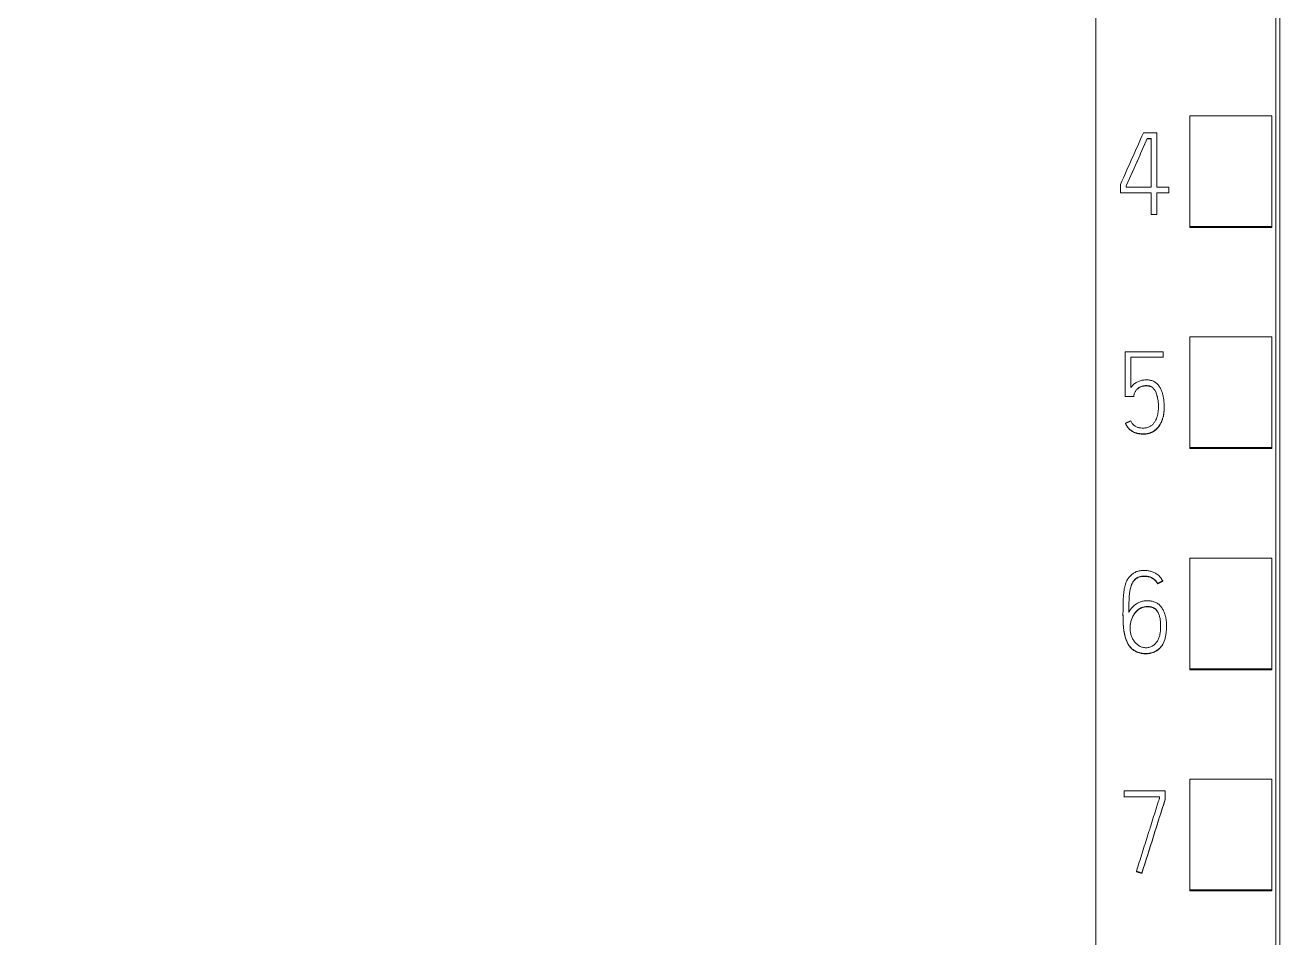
# Model space of a CAD drawing. Header units: millimetres. Extents: x 4134 to 7422, y 1400 to 3585.
# Drawn here: x 5120.1 to 5150.75, y 3315.18 to 3337.47 of the extents above; entities that cross this region are included whole.
import ezdxf

# ---------------------------------------------------------------- set-up
doc = ezdxf.new("R2010")
doc.units = ezdxf.units.MM
doc.layers.add('000-PI-Oprema', color=30, linetype='Continuous', lineweight=5)

# ---------------------------------------------------------------- blocks, each defined once
blk = doc.blocks.new('IM 155-5 PN ST - 6ES7155-5AA01-0AB0')
at = {"color": 0, "linetype": 'ByBlock', "lineweight": 0, "ltscale": 0.25}
blk.add_lwpolyline([(0, 147.007), (34.8, 147.007), (34.8, 0), (0, 0), (0, 147.007)], dxfattribs=at)
at = {"layer": '000-PI-Oprema', "color": 0, "linetype": 'ByBlock', "lineweight": 0}
blk.add_open_spline([(34.8, 8.007), (34.8, 8.859), (34.8, 10.524), (34.8, 12.857), (34.8, 14.973), (34.8, 17.743), (34.8, 21.643), (34.8, 27.557), (34.8, 37.017), (34.8, 50.127), (34.8, 67.357), (34.8, 85.999), (34.8, 103.048), (34.8, 118.245), (34.8, 128.598), (34.8, 136.94), (34.8, 141.966), (34.8, 145.414), (34.8, 147.007)], degree=3, knots=[0, 0, 0, 0, 0.018357, 0.035822, 0.050221, 0.063898, 0.09543, 0.134182, 0.191169, 0.299064, 0.416456, 0.562341, 0.701008, 0.784589, 0.890964, 0.925157, 0.965428, 1, 1, 1, 1], dxfattribs=at)
blk = doc.blocks.new('S7-1500 DI HF - 6ES7521-1BL00-0AB0')
at = {"layer": '000-PI-Oprema', "color": 0, "linetype": 'ByBlock', "lineweight": 0}
for p, q in [((0, 134.681), (0, 21.262)), ((4.4, 132.4), (4.4, 23.585)), ((2.3, 106.777), (2.3, 109.479)), ((4.3, 109.479), (2.3, 109.479)), ((4.3, 106.777), (4.3, 109.479)), ((1.166, 109.061), (1.496, 109.061)), ((1.257, 108.923), (1.257, 108.917)), ((1.354, 108.923), (1.257, 108.923)), ((1.257, 108.917), (1.354, 108.917)), ((1.354, 107.735), (1.354, 108.923)), ((1.496, 109.061), (1.496, 107.735)), ((0.605, 107.596), (0.605, 107.801)), ((1.354, 107.596), (0.605, 107.596)), ((0.744, 107.771), (0.744, 107.735)), ((0.744, 107.735), (1.354, 107.735)), ((1.354, 107.069), (1.354, 107.596)), ((1.496, 107.735), (1.79, 107.735)), ((1.496, 107.596), (1.496, 107.069)), ((1.79, 107.596), (1.496, 107.596)), ((1.79, 107.735), (1.79, 107.596)), ((1.496, 107.069), (1.354, 107.069)), ((2.3, 106.749), (2.3, 106.777)), ((4.3, 106.777), (2.3, 106.777)), ((4.3, 106.749), (2.3, 106.749)), ((4.3, 106.749), (4.3, 106.777)), ((2.3, 101.375), (2.3, 104.078)), ((4.3, 104.078), (2.3, 104.078)), ((4.3, 101.375), (4.3, 104.078)), ((0.722, 103.717), (0.722, 102.622)), ((1.645, 103.717), (0.722, 103.717)), ((1.645, 103.579), (1.645, 103.717)), ((0.86, 102.843), (0.86, 103.579)), ((0.86, 103.579), (1.645, 103.579)), ((1.645, 103.579), (1.645, 103.572)), ((0.722, 102.622), (0.722, 102.616)), ((0.722, 102.622), (0.933, 102.622)), ((0.933, 102.622), (0.933, 102.616)), ((1.673, 102.358), (1.673, 102.364)), ((0.727, 101.967), (0.727, 101.961)), ((2.3, 101.349), (2.3, 101.375)), ((4.3, 101.375), (2.3, 101.375)), ((4.3, 101.349), (2.3, 101.349)), ((4.3, 101.349), (4.3, 101.375)), ((2.3, 95.974), (2.3, 98.676)), ((4.3, 98.676), (2.3, 98.676)), ((4.3, 95.974), (4.3, 98.676)), ((1.639, 98.12), (1.639, 98.114)), ((1.511, 98.054), (1.511, 98.047)), ((0.667, 97.316), (0.667, 97.31)), ((1.73, 97.017), (1.73, 97.023)), ((2.3, 95.949), (2.3, 95.974)), ((4.3, 95.974), (2.3, 95.974)), ((4.3, 95.949), (2.3, 95.949)), ((4.3, 95.949), (4.3, 95.974)), ((2.3, 90.572), (2.3, 93.274)), ((4.3, 93.274), (2.3, 93.274)), ((4.3, 90.572), (4.3, 93.274)), ((0.698, 92.847), (0.698, 92.988)), ((0.698, 92.988), (1.697, 92.988)), ((1.697, 92.988), (1.697, 92.786)), ((0.698, 92.847), (0.698, 92.84)), ((1.558, 92.847), (0.698, 92.847)), ((1.558, 92.808), (1.558, 92.847)), ((1.697, 92.786), (1.697, 92.78)), ((0.995, 91.027), (0.995, 91.02)), ((1.128, 90.982), (1.128, 90.976)), ((2.3, 90.549), (2.3, 90.572)), ((4.3, 90.572), (2.3, 90.572)), ((4.3, 90.549), (2.3, 90.549)), ((4.3, 90.549), (4.3, 90.572))]:
    blk.add_line(p, q, dxfattribs=at)
at = {"layer": '000-PI-Oprema', "color": 18, "linetype": 'ByBlock', "lineweight": 0, "true_color": 0x000000}
for centre, major_axis, ratio, start_param, end_param in [((-12.853, 16.693), (438.421, 990.891), 0.022739, 1.487509, 1.488786), ((-3.234, 16.055), (311.804, 993.193), 0.017605, 1.49899, 1.500811), ((-3.259, 15.609), (312.699, 996.069), 0.017657, 1.498788, 1.500604)]:
    blk.add_ellipse(centre, major_axis=major_axis, ratio=ratio, start_param=start_param, end_param=end_param, dxfattribs=at)
at = {"layer": '000-PI-Oprema', "color": 0, "linetype": 'ByBlock', "lineweight": 0}
for points, knots in [([(4.5, 132.586), (4.5, 129.542), (4.5, 119.972), (4.5, 105.802), (4.5, 91.235), (4.5, 77.025), (4.5, 62.731), (4.5, 47.245), (4.5, 34.605), (4.5, 26.64), (4.5, 23.299)], [0, 0, 0, 0, 0.083934, 0.263736, 0.389889, 0.484142, 0.653794, 0.78188, 0.908517, 1, 1, 1, 1]), ([(1.257, 108.923), (1.247, 108.899), (1.236, 108.875), (1.215, 108.827), (1.204, 108.803), (1.172, 108.73), (1.151, 108.682), (1.109, 108.586), (1.088, 108.538), (1.045, 108.442), (1.023, 108.394), (0.98, 108.298), (0.959, 108.25), (0.916, 108.154), (0.895, 108.106), (0.852, 108.01), (0.831, 107.962), (0.798, 107.89), (0.787, 107.866), (0.771, 107.83), (0.766, 107.818), (0.755, 107.794), (0.75, 107.782), (0.744, 107.771)], [0, 0, 0, 0, 0.0625, 0.0625, 0.125, 0.125, 0.25, 0.25, 0.375, 0.375, 0.5, 0.5, 0.625, 0.625, 0.75, 0.75, 0.875, 0.875, 0.9375, 0.9375, 0.96875, 0.96875, 1, 1, 1, 1]), ([(0.744, 107.764), (0.75, 107.776), (0.755, 107.788), (0.766, 107.812), (0.771, 107.824), (0.787, 107.86), (0.798, 107.884), (0.831, 107.956), (0.852, 108.004), (0.895, 108.1), (0.916, 108.148), (0.959, 108.244), (0.98, 108.292), (1.023, 108.388), (1.045, 108.436), (1.088, 108.532), (1.109, 108.58), (1.151, 108.676), (1.172, 108.724), (1.204, 108.796), (1.215, 108.82), (1.236, 108.868), (1.247, 108.893), (1.257, 108.917)], [0, 0, 0, 0, 0.03125, 0.03125, 0.0625, 0.0625, 0.125, 0.125, 0.25, 0.25, 0.375, 0.375, 0.5, 0.5, 0.625, 0.625, 0.75, 0.75, 0.875, 0.875, 0.9375, 0.9375, 1, 1, 1, 1]), ([(0.727, 101.967), (0.74, 101.941), (0.753, 101.915), (0.777, 101.879), (0.786, 101.868), (0.805, 101.846), (0.815, 101.835), (0.836, 101.815), (0.848, 101.806), (0.871, 101.789), (0.883, 101.781), (0.908, 101.766), (0.92, 101.759), (0.947, 101.747), (0.961, 101.742), (0.988, 101.733), (1.002, 101.729), (1.031, 101.722), (1.045, 101.719), (1.074, 101.715), (1.089, 101.714), (1.111, 101.712), (1.118, 101.712), (1.133, 101.711), (1.14, 101.711), (1.162, 101.71), (1.176, 101.71), (1.206, 101.711), (1.22, 101.712), (1.249, 101.715), (1.264, 101.717), (1.293, 101.724), (1.307, 101.727), (1.349, 101.741), (1.376, 101.753), (1.414, 101.775), (1.427, 101.782), (1.45, 101.799), (1.462, 101.809), (1.484, 101.828), (1.494, 101.838), (1.514, 101.86), (1.524, 101.871), (1.551, 101.906), (1.567, 101.93), (1.588, 101.968), (1.594, 101.981), (1.607, 102.008), (1.613, 102.021), (1.629, 102.062), (1.638, 102.09), (1.652, 102.146), (1.658, 102.175), (1.665, 102.218), (1.667, 102.232), (1.669, 102.261), (1.671, 102.276), (1.673, 102.32), (1.673, 102.349), (1.673, 102.407), (1.671, 102.465), (1.665, 102.523), (1.657, 102.581), (1.653, 102.61), (1.643, 102.653), (1.64, 102.667), (1.632, 102.695), (1.628, 102.709), (1.614, 102.751), (1.603, 102.778), (1.584, 102.818), (1.577, 102.831), (1.562, 102.856), (1.554, 102.868), (1.528, 102.904), (1.509, 102.925), (1.465, 102.965), (1.44, 102.981), (1.4, 103), (1.387, 103.006), (1.358, 103.015), (1.344, 103.019), (1.315, 103.024), (1.301, 103.026), (1.271, 103.028), (1.256, 103.029), (1.227, 103.028), (1.212, 103.027), (1.183, 103.025), (1.169, 103.023), (1.14, 103.019), (1.125, 103.016), (1.097, 103.009), (1.082, 103.005), (1.054, 102.995), (1.041, 102.99), (1.014, 102.977), (1.001, 102.97), (0.976, 102.955), (0.964, 102.947), (0.94, 102.929), (0.929, 102.919), (0.908, 102.899), (0.897, 102.889), (0.878, 102.867), (0.869, 102.855), (0.86, 102.843)], [0, 0, 0, 0, 0.03125, 0.03125, 0.046875, 0.046875, 0.0625, 0.0625, 0.078125, 0.078125, 0.09375, 0.09375, 0.109375, 0.109375, 0.125, 0.125, 0.140625, 0.140625, 0.15625, 0.15625, 0.171875, 0.171875, 0.179688, 0.179688, 0.1875, 0.1875, 0.203125, 0.203125, 0.21875, 0.21875, 0.234375, 0.234375, 0.25, 0.25, 0.28125, 0.28125, 0.296875, 0.296875, 0.3125, 0.3125, 0.328125, 0.328125, 0.34375, 0.34375, 0.375, 0.375, 0.390625, 0.390625, 0.40625, 0.40625, 0.4375, 0.4375, 0.46875, 0.46875, 0.484375, 0.484375, 0.5, 0.5, 0.53125, 0.53125, 0.5625, 0.59375, 0.59375, 0.625, 0.625, 0.640625, 0.640625, 0.65625, 0.65625, 0.6875, 0.6875, 0.703125, 0.703125, 0.71875, 0.71875, 0.75, 0.75, 0.78125, 0.78125, 0.796875, 0.796875, 0.8125, 0.8125, 0.828125, 0.828125, 0.84375, 0.84375, 0.859375, 0.859375, 0.875, 0.875, 0.890625, 0.890625, 0.90625, 0.90625, 0.921875, 0.921875, 0.9375, 0.9375, 0.953125, 0.953125, 0.96875, 0.96875, 0.984375, 0.984375, 1, 1, 1, 1]), ([(0.933, 102.622), (0.933, 102.645), (0.936, 102.668), (0.945, 102.701), (0.949, 102.713), (0.958, 102.734), (0.964, 102.744), (0.976, 102.763), (0.983, 102.773), (0.998, 102.79), (1.006, 102.798), (1.023, 102.814), (1.032, 102.821), (1.051, 102.835), (1.06, 102.841), (1.08, 102.852), (1.091, 102.857), (1.112, 102.866), (1.123, 102.87), (1.156, 102.88), (1.179, 102.884), (1.213, 102.887), (1.225, 102.888), (1.248, 102.888), (1.26, 102.887), (1.283, 102.885), (1.294, 102.883), (1.311, 102.88), (1.317, 102.878), (1.328, 102.875), (1.333, 102.873), (1.35, 102.867), (1.36, 102.862), (1.38, 102.85), (1.389, 102.843), (1.406, 102.828), (1.414, 102.819), (1.429, 102.801), (1.436, 102.792), (1.454, 102.763), (1.465, 102.742), (1.482, 102.7), (1.49, 102.678), (1.51, 102.612), (1.519, 102.567), (1.527, 102.499), (1.529, 102.476), (1.532, 102.43), (1.533, 102.407), (1.534, 102.338), (1.532, 102.293), (1.524, 102.225), (1.52, 102.202), (1.513, 102.169), (1.51, 102.158), (1.504, 102.135), (1.5, 102.124), (1.489, 102.091), (1.48, 102.07), (1.465, 102.039), (1.459, 102.029), (1.447, 102.009), (1.441, 101.999), (1.421, 101.971), (1.406, 101.954), (1.381, 101.929), (1.373, 101.922), (1.354, 101.907), (1.345, 101.901), (1.325, 101.888), (1.315, 101.883), (1.294, 101.873), (1.283, 101.869), (1.249, 101.859), (1.227, 101.855), (1.192, 101.852), (1.18, 101.851), (1.157, 101.851), (1.145, 101.85), (1.111, 101.852), (1.088, 101.854), (1.054, 101.861), (1.043, 101.864), (1.021, 101.871), (1.01, 101.875), (0.978, 101.89), (0.958, 101.902), (0.93, 101.923), (0.921, 101.931), (0.905, 101.947), (0.89, 101.965), (0.877, 101.984), (0.865, 102.004), (0.86, 102.014), (0.855, 102.025)], [0, 0, 0, 0, 0.03125, 0.03125, 0.046875, 0.046875, 0.0625, 0.0625, 0.078125, 0.078125, 0.09375, 0.09375, 0.109375, 0.109375, 0.125, 0.125, 0.140625, 0.140625, 0.15625, 0.15625, 0.1875, 0.1875, 0.203125, 0.203125, 0.21875, 0.21875, 0.234375, 0.234375, 0.242187, 0.242187, 0.25, 0.25, 0.265625, 0.265625, 0.28125, 0.28125, 0.296875, 0.296875, 0.3125, 0.3125, 0.34375, 0.34375, 0.375, 0.375, 0.4375, 0.4375, 0.46875, 0.46875, 0.5, 0.5, 0.5625, 0.5625, 0.59375, 0.59375, 0.609375, 0.609375, 0.625, 0.625, 0.65625, 0.65625, 0.671875, 0.671875, 0.6875, 0.6875, 0.71875, 0.71875, 0.734375, 0.734375, 0.75, 0.75, 0.765625, 0.765625, 0.78125, 0.78125, 0.8125, 0.8125, 0.828125, 0.828125, 0.84375, 0.84375, 0.875, 0.875, 0.890625, 0.890625, 0.90625, 0.90625, 0.9375, 0.9375, 0.953125, 0.953125, 0.96875, 0.984375, 0.984375, 1, 1, 1, 1]), ([(1.534, 102.36), (1.534, 102.365), (1.534, 102.371), (1.533, 102.4), (1.532, 102.423), (1.529, 102.468), (1.527, 102.491), (1.522, 102.536), (1.518, 102.559), (1.509, 102.604), (1.503, 102.627), (1.493, 102.66), (1.49, 102.671), (1.482, 102.693), (1.478, 102.703), (1.465, 102.735), (1.455, 102.756), (1.436, 102.785), (1.429, 102.795), (1.415, 102.813), (1.407, 102.821), (1.39, 102.837), (1.381, 102.844), (1.361, 102.856), (1.35, 102.861), (1.328, 102.869), (1.317, 102.872), (1.294, 102.877), (1.283, 102.879), (1.26, 102.881), (1.249, 102.881), (1.226, 102.882), (1.214, 102.881), (1.191, 102.879), (1.179, 102.878), (1.157, 102.873), (1.134, 102.868), (1.113, 102.861), (1.091, 102.852), (1.081, 102.846), (1.051, 102.829), (1.032, 102.816), (1.006, 102.793), (0.998, 102.785), (0.983, 102.767), (0.976, 102.758), (0.964, 102.738), (0.959, 102.728), (0.949, 102.707), (0.945, 102.696), (0.939, 102.673), (0.937, 102.662), (0.934, 102.639), (0.933, 102.628), (0.933, 102.616)], [0, 0, 0, 0, 0.015899, 0.015899, 0.077406, 0.077406, 0.138912, 0.138912, 0.200418, 0.200418, 0.261925, 0.261925, 0.292678, 0.292678, 0.323431, 0.323431, 0.384937, 0.384937, 0.41569, 0.41569, 0.446443, 0.446443, 0.477197, 0.477197, 0.50795, 0.50795, 0.538703, 0.538703, 0.569456, 0.569456, 0.600209, 0.600209, 0.630962, 0.630962, 0.661715, 0.661715, 0.692469, 0.723222, 0.723222, 0.753975, 0.753975, 0.815481, 0.815481, 0.846234, 0.846234, 0.876987, 0.876987, 0.907741, 0.907741, 0.938494, 0.938494, 0.969247, 0.969247, 1, 1, 1, 1]), ([(1.673, 102.358), (1.673, 102.336), (1.673, 102.315), (1.67, 102.265), (1.668, 102.236), (1.662, 102.193), (1.66, 102.178), (1.654, 102.15), (1.651, 102.135), (1.64, 102.093), (1.632, 102.065), (1.611, 102.01), (1.599, 101.983), (1.571, 101.931), (1.556, 101.906), (1.529, 101.871), (1.52, 101.86), (1.501, 101.838), (1.49, 101.828), (1.458, 101.798), (1.434, 101.78), (1.396, 101.758), (1.383, 101.751), (1.357, 101.739), (1.343, 101.733), (1.301, 101.719), (1.273, 101.712), (1.229, 101.706), (1.214, 101.705), (1.185, 101.704), (1.17, 101.704), (1.141, 101.705), (1.126, 101.705), (1.097, 101.707), (1.082, 101.708), (1.053, 101.711), (1.038, 101.714), (1.009, 101.72), (0.995, 101.724), (0.967, 101.733), (0.953, 101.738), (0.926, 101.75), (0.913, 101.757), (0.888, 101.772), (0.875, 101.78), (0.851, 101.797), (0.84, 101.806), (0.818, 101.826), (0.808, 101.836), (0.788, 101.859), (0.779, 101.871), (0.754, 101.908), (0.74, 101.934), (0.727, 101.961)], [0, 0, 0, 0, 0.044434, 0.044434, 0.104157, 0.104157, 0.134018, 0.134018, 0.16388, 0.16388, 0.223602, 0.223602, 0.283325, 0.283325, 0.343048, 0.343048, 0.37291, 0.37291, 0.402771, 0.402771, 0.462494, 0.462494, 0.492355, 0.492355, 0.522217, 0.522217, 0.58194, 0.58194, 0.611801, 0.611801, 0.641663, 0.641663, 0.671524, 0.671524, 0.701386, 0.701386, 0.731247, 0.731247, 0.761108, 0.761108, 0.79097, 0.79097, 0.820831, 0.820831, 0.850693, 0.850693, 0.880554, 0.880554, 0.910416, 0.910416, 0.940277, 0.940277, 1, 1, 1, 1]), ([(1.639, 98.12), (1.624, 98.145), (1.608, 98.169), (1.581, 98.203), (1.572, 98.214), (1.552, 98.235), (1.542, 98.246), (1.51, 98.275), (1.486, 98.292), (1.449, 98.313), (1.436, 98.32), (1.41, 98.332), (1.396, 98.337), (1.355, 98.351), (1.327, 98.359), (1.285, 98.366), (1.271, 98.369), (1.242, 98.372), (1.227, 98.373), (1.184, 98.375), (1.155, 98.375), (1.112, 98.371), (1.098, 98.37), (1.069, 98.365), (1.055, 98.362), (1.013, 98.35), (0.986, 98.34), (0.948, 98.32), (0.935, 98.313), (0.911, 98.297), (0.899, 98.289), (0.865, 98.262), (0.844, 98.242), (0.816, 98.209), (0.807, 98.198), (0.79, 98.174), (0.782, 98.162), (0.761, 98.124), (0.748, 98.098), (0.728, 98.044), (0.72, 98.016), (0.706, 97.961), (0.7, 97.933), (0.691, 97.877), (0.688, 97.848), (0.679, 97.763), (0.675, 97.706), (0.67, 97.591), (0.669, 97.534), (0.667, 97.362), (0.666, 97.247), (0.671, 97.104), (0.673, 97.075), (0.677, 97.018), (0.679, 96.99), (0.688, 96.904), (0.697, 96.848), (0.714, 96.778), (0.718, 96.763), (0.726, 96.736), (0.73, 96.722), (0.744, 96.681), (0.754, 96.654), (0.773, 96.615), (0.779, 96.602), (0.793, 96.577), (0.801, 96.564), (0.825, 96.528), (0.842, 96.505), (0.873, 96.474), (0.883, 96.464), (0.906, 96.445), (0.918, 96.437), (0.954, 96.413), (0.979, 96.399), (1.02, 96.383), (1.034, 96.377), (1.061, 96.368), (1.075, 96.364), (1.117, 96.354), (1.146, 96.349), (1.189, 96.345), (1.204, 96.345), (1.233, 96.344), (1.247, 96.345), (1.29, 96.348), (1.319, 96.352), (1.361, 96.362), (1.375, 96.366), (1.402, 96.376), (1.416, 96.381), (1.456, 96.399), (1.481, 96.413), (1.517, 96.437), (1.528, 96.446), (1.551, 96.465), (1.562, 96.474), (1.592, 96.505), (1.611, 96.528), (1.634, 96.564), (1.641, 96.577), (1.655, 96.603), (1.661, 96.616), (1.677, 96.656), (1.686, 96.683), (1.697, 96.725), (1.7, 96.739), (1.706, 96.768), (1.709, 96.782), (1.716, 96.825), (1.72, 96.853), (1.729, 96.939), (1.732, 96.996), (1.729, 97.082), (1.727, 97.111), (1.721, 97.168), (1.716, 97.197), (1.704, 97.254), (1.696, 97.282), (1.678, 97.338), (1.668, 97.365), (1.643, 97.418), (1.628, 97.443), (1.595, 97.491), (1.577, 97.513), (1.544, 97.543), (1.533, 97.553), (1.509, 97.569), (1.496, 97.577), (1.471, 97.591), (1.457, 97.597), (1.43, 97.607), (1.416, 97.612), (1.373, 97.623), (1.345, 97.628), (1.301, 97.632), (1.286, 97.633), (1.257, 97.633), (1.242, 97.633), (1.198, 97.631), (1.169, 97.627), (1.126, 97.617), (1.112, 97.613), (1.084, 97.604), (1.071, 97.598), (1.031, 97.581), (1.006, 97.566), (0.969, 97.541), (0.958, 97.533), (0.935, 97.514), (0.924, 97.505), (0.893, 97.474), (0.873, 97.452), (0.838, 97.405), (0.823, 97.38), (0.809, 97.354)], [0, 0, 0, 0, 0.015625, 0.015625, 0.023438, 0.023438, 0.03125, 0.03125, 0.046875, 0.046875, 0.054688, 0.054688, 0.0625, 0.0625, 0.078125, 0.078125, 0.085938, 0.085938, 0.09375, 0.09375, 0.109375, 0.109375, 0.117188, 0.117188, 0.125, 0.125, 0.140625, 0.140625, 0.148438, 0.148438, 0.15625, 0.15625, 0.171875, 0.171875, 0.179688, 0.179688, 0.1875, 0.1875, 0.203125, 0.203125, 0.21875, 0.21875, 0.234375, 0.234375, 0.25, 0.25, 0.28125, 0.28125, 0.3125, 0.3125, 0.375, 0.375, 0.390625, 0.390625, 0.40625, 0.40625, 0.4375, 0.4375, 0.445313, 0.445313, 0.453125, 0.453125, 0.46875, 0.46875, 0.476563, 0.476563, 0.484375, 0.484375, 0.5, 0.5, 0.507813, 0.507813, 0.515625, 0.515625, 0.53125, 0.53125, 0.539063, 0.539063, 0.546875, 0.546875, 0.5625, 0.5625, 0.570313, 0.570313, 0.578125, 0.578125, 0.59375, 0.59375, 0.601563, 0.601563, 0.609375, 0.609375, 0.625, 0.625, 0.632813, 0.632813, 0.640625, 0.640625, 0.65625, 0.65625, 0.664063, 0.664063, 0.671875, 0.671875, 0.6875, 0.6875, 0.695313, 0.695313, 0.703125, 0.703125, 0.71875, 0.71875, 0.75, 0.75, 0.765625, 0.765625, 0.78125, 0.78125, 0.796875, 0.796875, 0.8125, 0.8125, 0.828125, 0.828125, 0.84375, 0.84375, 0.851563, 0.851563, 0.859375, 0.859375, 0.867188, 0.867188, 0.875, 0.875, 0.890625, 0.890625, 0.898438, 0.898438, 0.90625, 0.90625, 0.921875, 0.921875, 0.929688, 0.929688, 0.9375, 0.9375, 0.953125, 0.953125, 0.960938, 0.960938, 0.96875, 0.96875, 0.984375, 0.984375, 1, 1, 1, 1]), ([(0.809, 97.354), (0.809, 97.415), (0.81, 97.476), (0.812, 97.567), (0.813, 97.597), (0.815, 97.658), (0.816, 97.688), (0.82, 97.749), (0.823, 97.779), (0.829, 97.84), (0.834, 97.87), (0.843, 97.915), (0.846, 97.93), (0.854, 97.96), (0.858, 97.975), (0.872, 98.019), (0.883, 98.047), (0.902, 98.081), (0.906, 98.088), (0.914, 98.101), (0.918, 98.108), (0.932, 98.126), (0.942, 98.138), (0.958, 98.155), (0.963, 98.16), (0.975, 98.171), (0.981, 98.176), (1, 98.189), (1.013, 98.197), (1.034, 98.207), (1.041, 98.21), (1.056, 98.216), (1.063, 98.218), (1.086, 98.225), (1.101, 98.228), (1.131, 98.233), (1.147, 98.234), (1.178, 98.236), (1.193, 98.236), (1.224, 98.235), (1.24, 98.234), (1.27, 98.23), (1.293, 98.225), (1.315, 98.219), (1.33, 98.214), (1.337, 98.211), (1.359, 98.202), (1.373, 98.195), (1.399, 98.18), (1.412, 98.171), (1.43, 98.157), (1.436, 98.152), (1.448, 98.141), (1.453, 98.136), (1.469, 98.119), (1.479, 98.107), (1.496, 98.081), (1.504, 98.068), (1.511, 98.054)], [0, 0, 0, 0, 0.125, 0.125, 0.1875, 0.1875, 0.25, 0.25, 0.3125, 0.3125, 0.375, 0.375, 0.40625, 0.40625, 0.4375, 0.4375, 0.5, 0.5, 0.515625, 0.515625, 0.53125, 0.53125, 0.5625, 0.5625, 0.578125, 0.578125, 0.59375, 0.59375, 0.625, 0.625, 0.640625, 0.640625, 0.65625, 0.65625, 0.6875, 0.6875, 0.71875, 0.71875, 0.75, 0.75, 0.78125, 0.78125, 0.8125, 0.828125, 0.828125, 0.84375, 0.84375, 0.875, 0.875, 0.90625, 0.90625, 0.921875, 0.921875, 0.9375, 0.9375, 0.96875, 0.96875, 1, 1, 1, 1]), ([(1.511, 98.047), (1.497, 98.075), (1.48, 98.101), (1.454, 98.129), (1.448, 98.134), (1.437, 98.145), (1.431, 98.15), (1.413, 98.164), (1.4, 98.173), (1.374, 98.189), (1.36, 98.195), (1.331, 98.207), (1.316, 98.212), (1.287, 98.22), (1.272, 98.223), (1.241, 98.228), (1.225, 98.229), (1.179, 98.231), (1.149, 98.229), (1.103, 98.222), (1.088, 98.219), (1.058, 98.211), (1.044, 98.205), (1.016, 98.192), (1.002, 98.184), (0.977, 98.167), (0.965, 98.157), (0.944, 98.135), (0.934, 98.123), (0.915, 98.098), (0.907, 98.085), (0.892, 98.058), (0.886, 98.044), (0.874, 98.016), (0.868, 98.001), (0.854, 97.958), (0.847, 97.928), (0.835, 97.868), (0.83, 97.838), (0.823, 97.777), (0.82, 97.746), (0.817, 97.685), (0.815, 97.654), (0.813, 97.593), (0.812, 97.562), (0.81, 97.47), (0.809, 97.409), (0.809, 97.348)], [0, 0, 0, 0, 0.0625, 0.0625, 0.078125, 0.078125, 0.09375, 0.09375, 0.125, 0.125, 0.15625, 0.15625, 0.1875, 0.1875, 0.21875, 0.21875, 0.25, 0.25, 0.3125, 0.3125, 0.34375, 0.34375, 0.375, 0.375, 0.40625, 0.40625, 0.4375, 0.4375, 0.46875, 0.46875, 0.5, 0.5, 0.53125, 0.53125, 0.5625, 0.5625, 0.625, 0.625, 0.6875, 0.6875, 0.75, 0.75, 0.8125, 0.8125, 0.875, 0.875, 1, 1, 1, 1]), ([(1.082, 97.448), (1.108, 97.462), (1.135, 97.473), (1.178, 97.483), (1.192, 97.486), (1.222, 97.49), (1.251, 97.493), (1.28, 97.492), (1.31, 97.491), (1.325, 97.489), (1.354, 97.484), (1.368, 97.48), (1.396, 97.471), (1.41, 97.465), (1.435, 97.451), (1.447, 97.443), (1.469, 97.424), (1.48, 97.413), (1.498, 97.39), (1.506, 97.378), (1.521, 97.353), (1.528, 97.34), (1.546, 97.299), (1.555, 97.272), (1.566, 97.229), (1.569, 97.215), (1.574, 97.186), (1.577, 97.172), (1.582, 97.128), (1.584, 97.099), (1.586, 97.041), (1.586, 97.012), (1.584, 96.926), (1.579, 96.868), (1.562, 96.781), (1.554, 96.753), (1.539, 96.712), (1.534, 96.698), (1.521, 96.671), (1.514, 96.658), (1.491, 96.621), (1.473, 96.599), (1.446, 96.573), (1.441, 96.568), (1.43, 96.558), (1.424, 96.554), (1.407, 96.541), (1.394, 96.533), (1.369, 96.519), (1.356, 96.512), (1.328, 96.502), (1.3, 96.494), (1.271, 96.489), (1.241, 96.487), (1.226, 96.486), (1.197, 96.488), (1.182, 96.489), (1.154, 96.495), (1.139, 96.498), (1.097, 96.513), (1.071, 96.526), (1.035, 96.551), (1.023, 96.56), (1, 96.579), (0.979, 96.599), (0.96, 96.621), (0.941, 96.644), (0.933, 96.656), (0.908, 96.693), (0.895, 96.718), (0.878, 96.759), (0.873, 96.772), (0.864, 96.8), (0.86, 96.815), (0.85, 96.857), (0.845, 96.886), (0.842, 96.929), (0.841, 96.944), (0.841, 96.973), (0.841, 96.988), (0.843, 97.032), (0.847, 97.061), (0.857, 97.118), (0.865, 97.146), (0.879, 97.188), (0.884, 97.201), (0.896, 97.228), (0.902, 97.241), (0.922, 97.28), (0.937, 97.305), (0.963, 97.34), (0.972, 97.352), (0.991, 97.374), (1.001, 97.385), (1.033, 97.415), (1.056, 97.433), (1.082, 97.448)], [0, 0, 0, 0, 0.03125, 0.03125, 0.046875, 0.046875, 0.0625, 0.078125, 0.078125, 0.09375, 0.09375, 0.109375, 0.109375, 0.125, 0.125, 0.140625, 0.140625, 0.15625, 0.15625, 0.171875, 0.171875, 0.1875, 0.1875, 0.21875, 0.21875, 0.234375, 0.234375, 0.25, 0.25, 0.28125, 0.28125, 0.3125, 0.3125, 0.375, 0.375, 0.40625, 0.40625, 0.421875, 0.421875, 0.4375, 0.4375, 0.46875, 0.46875, 0.476562, 0.476562, 0.484375, 0.484375, 0.5, 0.5, 0.515625, 0.515625, 0.53125, 0.546875, 0.546875, 0.5625, 0.5625, 0.578125, 0.578125, 0.59375, 0.59375, 0.625, 0.625, 0.640625, 0.640625, 0.65625, 0.671875, 0.671875, 0.6875, 0.6875, 0.71875, 0.71875, 0.734375, 0.734375, 0.75, 0.75, 0.78125, 0.78125, 0.796875, 0.796875, 0.8125, 0.8125, 0.84375, 0.84375, 0.875, 0.875, 0.890625, 0.890625, 0.90625, 0.90625, 0.9375, 0.9375, 0.953125, 0.953125, 0.96875, 0.96875, 1, 1, 1, 1]), ([(1.503, 97.376), (1.498, 97.383), (1.493, 97.39), (1.479, 97.408), (1.468, 97.418), (1.452, 97.433), (1.446, 97.437), (1.434, 97.446), (1.427, 97.449), (1.408, 97.46), (1.395, 97.465), (1.367, 97.475), (1.352, 97.478), (1.324, 97.483), (1.309, 97.485), (1.28, 97.486), (1.265, 97.486), (1.221, 97.485), (1.192, 97.481), (1.15, 97.47), (1.135, 97.466), (1.115, 97.458), (1.108, 97.455), (1.095, 97.449), (1.088, 97.445), (1.082, 97.442)], [0, 0, 0, 0, 0.053747, 0.053747, 0.148372, 0.148372, 0.195685, 0.195685, 0.242998, 0.242998, 0.337623, 0.337623, 0.432248, 0.432248, 0.526874, 0.526874, 0.621499, 0.621499, 0.810749, 0.810749, 0.905375, 0.905375, 0.952687, 0.952687, 1, 1, 1, 1]), ([(1.73, 97.017), (1.73, 96.971), (1.728, 96.925), (1.72, 96.851), (1.716, 96.822), (1.709, 96.78), (1.707, 96.765), (1.701, 96.737), (1.698, 96.723), (1.687, 96.68), (1.678, 96.653), (1.662, 96.613), (1.656, 96.599), (1.643, 96.573), (1.636, 96.561), (1.612, 96.524), (1.594, 96.501), (1.564, 96.471), (1.554, 96.461), (1.531, 96.442), (1.52, 96.433), (1.484, 96.408), (1.458, 96.394), (1.419, 96.376), (1.405, 96.371), (1.378, 96.361), (1.364, 96.357), (1.322, 96.346), (1.293, 96.342), (1.25, 96.339), (1.235, 96.338), (1.206, 96.338), (1.191, 96.339), (1.148, 96.343), (1.119, 96.347), (1.077, 96.358), (1.063, 96.362), (1.035, 96.371), (1.022, 96.376), (0.982, 96.392), (0.956, 96.405), (0.926, 96.425), (0.92, 96.429), (0.908, 96.438), (0.902, 96.442), (0.885, 96.456), (0.874, 96.466), (0.844, 96.497), (0.826, 96.519), (0.802, 96.555), (0.795, 96.568), (0.78, 96.593), (0.774, 96.606), (0.756, 96.645), (0.745, 96.672), (0.726, 96.727), (0.718, 96.754), (0.705, 96.811), (0.699, 96.839), (0.689, 96.896), (0.682, 96.953), (0.677, 97.01), (0.673, 97.067), (0.672, 97.096), (0.668, 97.186), (0.667, 97.248), (0.667, 97.31)], [0, 0, 0, 0, 0.061961, 0.061961, 0.100808, 0.100808, 0.120232, 0.120232, 0.139655, 0.139655, 0.178502, 0.178502, 0.197926, 0.197926, 0.217349, 0.217349, 0.256196, 0.256196, 0.27562, 0.27562, 0.295043, 0.295043, 0.33389, 0.33389, 0.353314, 0.353314, 0.372737, 0.372737, 0.411584, 0.411584, 0.431008, 0.431008, 0.450431, 0.450431, 0.489278, 0.489278, 0.508702, 0.508702, 0.528125, 0.528125, 0.566972, 0.566972, 0.576684, 0.576684, 0.586396, 0.586396, 0.605819, 0.605819, 0.644666, 0.644666, 0.66409, 0.66409, 0.683513, 0.683513, 0.72236, 0.72236, 0.761207, 0.761207, 0.800054, 0.800054, 0.838901, 0.877748, 0.877748, 0.916595, 0.916595, 1, 1, 1, 1]), ([(1.082, 97.442), (1.056, 97.427), (1.033, 97.409), (1.001, 97.379), (0.991, 97.368), (0.972, 97.346), (0.963, 97.334), (0.937, 97.299), (0.922, 97.274), (0.902, 97.235), (0.896, 97.222), (0.884, 97.195), (0.879, 97.181), (0.865, 97.14), (0.857, 97.112), (0.849, 97.069), (0.847, 97.054), (0.844, 97.025), (0.842, 97.011), (0.841, 96.985), (0.841, 96.975), (0.841, 96.964)], [0, 0, 0, 0, 0.157122, 0.157122, 0.235682, 0.235682, 0.314243, 0.314243, 0.471365, 0.471365, 0.549925, 0.549925, 0.628486, 0.628486, 0.785608, 0.785608, 0.864168, 0.864168, 0.942729, 0.942729, 1, 1, 1, 1]), ([(0.995, 91.027), (1.042, 91.175), (1.089, 91.324), (1.159, 91.546), (1.182, 91.621), (1.228, 91.769), (1.252, 91.843), (1.287, 91.955), (1.299, 91.992), (1.322, 92.066), (1.334, 92.103), (1.369, 92.215), (1.392, 92.289), (1.439, 92.437), (1.462, 92.512), (1.498, 92.623), (1.509, 92.66), (1.527, 92.716), (1.533, 92.734), (1.542, 92.762), (1.545, 92.771), (1.551, 92.79), (1.555, 92.799), (1.558, 92.808)], [0, 0, 0, 0, 0.25, 0.25, 0.375, 0.375, 0.5, 0.5, 0.5625, 0.5625, 0.625, 0.625, 0.75, 0.75, 0.875, 0.875, 0.9375, 0.9375, 0.96875, 0.96875, 0.984375, 0.984375, 1, 1, 1, 1])]:
    blk.add_open_spline(points, degree=3, knots=knots, dxfattribs=at)
for points, weights in [([(0.855, 102.025), (0.791, 101.996), (0.727, 101.967)], [0.499999672742, 0.500000327258, 0.499999672742]), ([(1.511, 98.054), (1.575, 98.087), (1.639, 98.12)], [0.500000013726, 0.499999986274, 0.500000013726]), ([(1.639, 98.114), (1.575, 98.081), (1.511, 98.047)], [0.499999887703, 0.500000112297, 0.499999887703]), ([(1.128, 90.982), (1.062, 91.004), (0.995, 91.027)], [0.50000090382, 0.49999909618, 0.50000090382]), ([(0.995, 91.02), (1.062, 90.998), (1.128, 90.976)], [0.500000438463, 0.499999561537, 0.500000438463])]:
    blk.add_rational_spline(points, weights, degree=2, dxfattribs=at)

msp = doc.modelspace()

# ---------------------------------------------------------------- block references
at = {"layer": '000-PI-Oprema', "color": 0, "linetype": 'ByBlock', "lineweight": 0}
for name, p in [('IM 155-5 PN ST - 6ES7155-5AA01-0AB0', (5111.448, 3225.772)), ('S7-1500 DI HF - 6ES7521-1BL00-0AB0', (5146.248, 3225.778))]:
    msp.add_blockref(name, p, dxfattribs=at)

doc.saveas('drawing.dxf')
